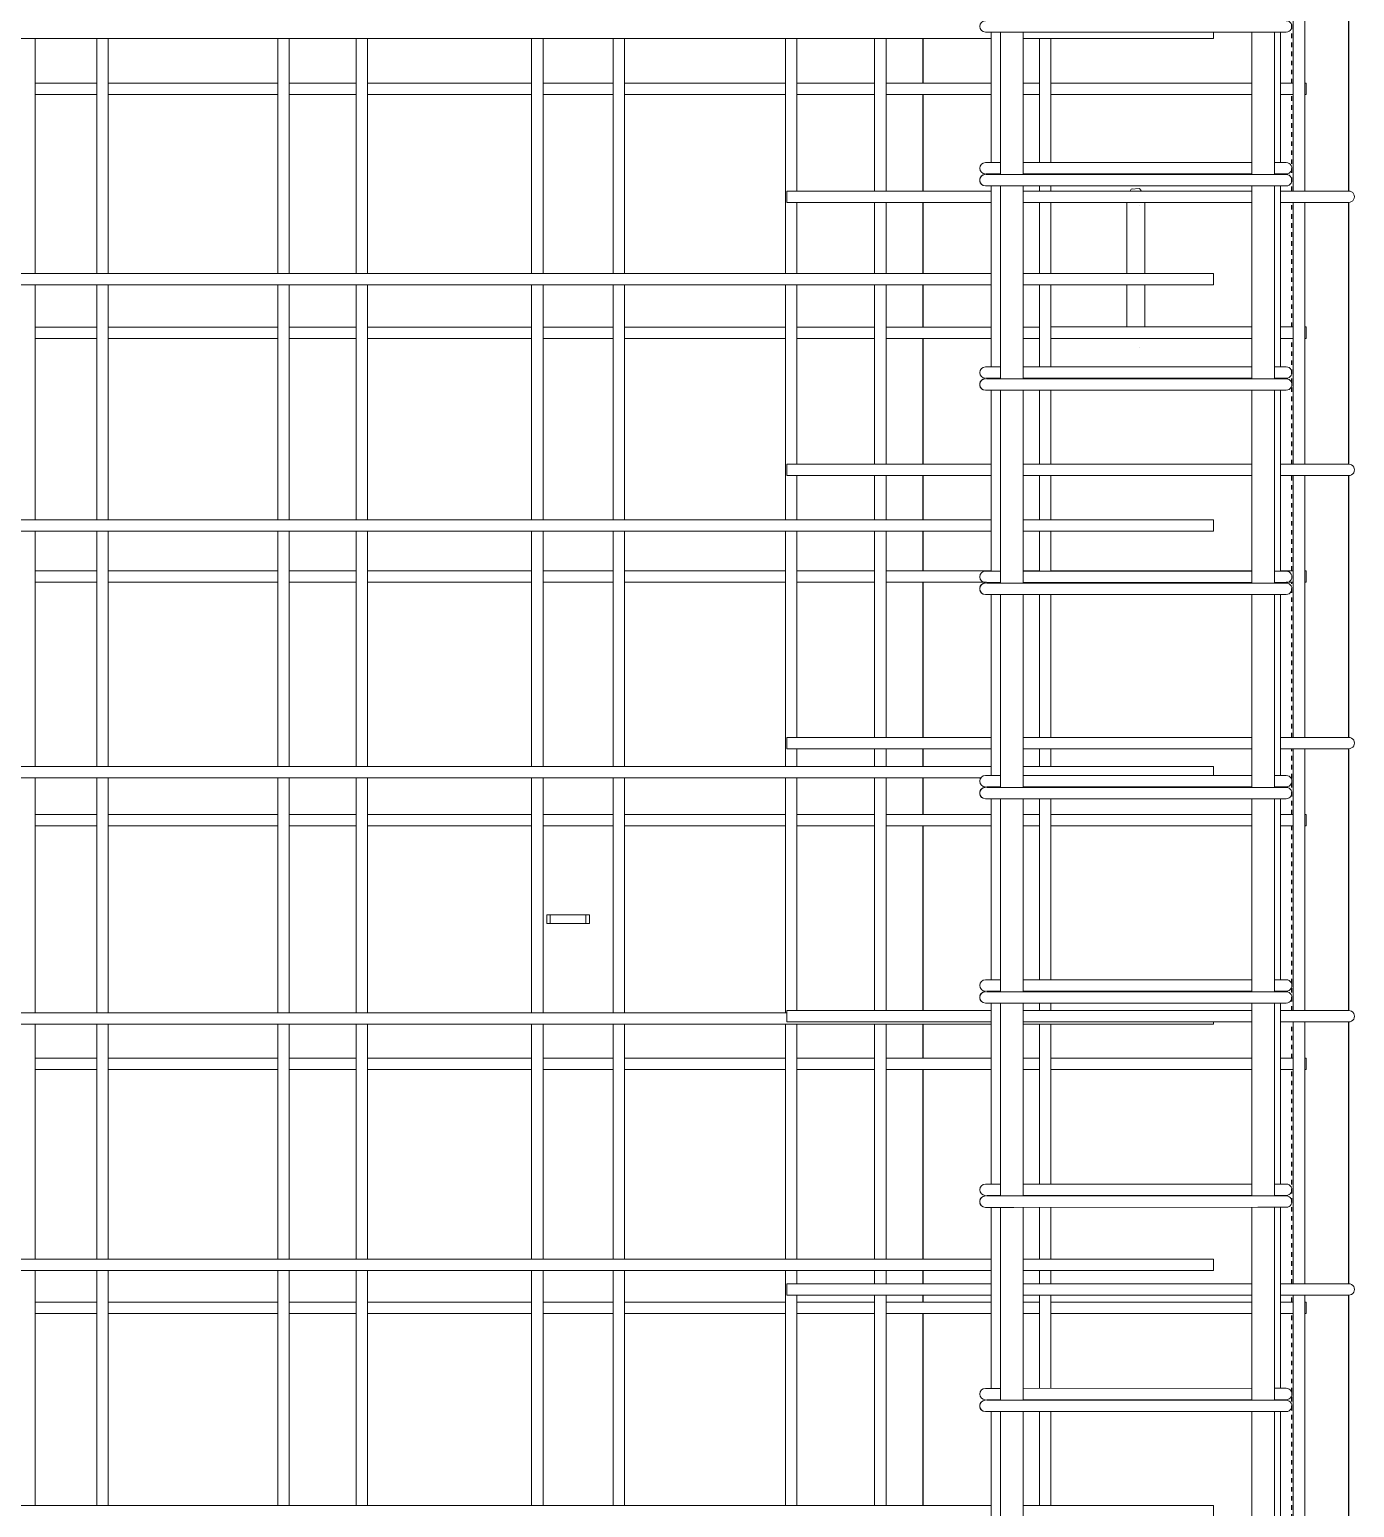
# Model space of a CAD drawing. Header units: millimetres. Extents: x -12508 to 11584, y -2169 to 13538.
# Drawn here: x -9315 to -8382, y 1246 to 2288 of the extents above; entities that cross this region are included whole.
import ezdxf

# ---------------------------------------------------------------- set-up
doc = ezdxf.new("R2010")
doc.units = ezdxf.units.MM
doc.linetypes.add('Dash', pattern=[6.36, 3.18, -3.18])
for name, color, linetype, lineweight in [('A-GENM', 13, 'Continuous', 18), ('A-WALL', 113, 'Continuous', 25), ('A-WALL-HDLN', 110, 'Dash', 25), ('S-COLS', 52, 'Continuous', 18), ('S-RBAR', 171, 'Continuous', 18)]:
    doc.layers.add(name, color=color, linetype=linetype, lineweight=lineweight)

# ---------------------------------------------------------------- blocks, each defined once
blk = doc.blocks.new('RR spread anchor face based - RR-SA-1_4-160-V2-Elevation Front 1')
at = {"layer": 'A-GENM'}
for p, q in [((-8950.6, 627.8), (-8948.1, 627.8)), ((-8950.6, 621.8), (-8950.6, 627.8)), ((-8948.1, 627.8), (-8923.1, 627.8)), ((-8948.1, 621.8), (-8948.1, 627.8)), ((-8923.1, 627.8), (-8920.6, 627.8)), ((-8923.1, 621.8), (-8923.1, 627.8)), ((-8920.6, 627.8), (-8920.6, 621.8)), ((-8948.1, 621.8), (-8950.6, 621.8)), ((-8923.1, 621.8), (-8948.1, 621.8)), ((-8920.6, 621.8), (-8923.1, 621.8))]:
    blk.add_line(p, q, dxfattribs=at)
blk = doc.blocks.new('12_7Ø_ Lifting Insert_COLUMN - 12_9Ø Lifting insert-V4-Elevation Front 1')
at = {"layer": 'A-GENM'}
for p, q in [((-8538.2, 2175.5), (-8538.2, 2175.5)), ((-8533, 2163.9), (-8533, 2163.9)), ((-8533, 2063.9), (-8533, 2063.9))]:
    blk.add_line(p, q, dxfattribs=at)
at = {"layer": 'A-GENM', "flags": 128}
for points in [[(-8539.7, 2173.8), (-8539, 2175.1), (-8533, 2175.5), (-8531.7, 2173.8)], [(-8541.9, 2165.6), (-8541.9, 2154.1), (-8541.9, 2136.9), (-8541.9, 2116.9), (-8541.9, 2115.7)], [(-8529.2, 2115.7), (-8529.2, 2122.5), (-8529.2, 2142), (-8529.2, 2157.9), (-8529.2, 2165.8)], [(-8541.9, 2107.7), (-8541.9, 2097.4), (-8541.9, 2081.5), (-8541.9, 2078)], [(-8529.2, 2078), (-8529.2, 2085.3), (-8529.2, 2102.5), (-8529.2, 2107.7)]]:
    blk.add_lwpolyline(points, dxfattribs=at)

msp = doc.modelspace()

# ---------------------------------------------------------------- linework, layer by layer
at = {"layer": 'A-WALL'}
for p, q in [((-8385.60064, 2173.84426), (-8385.60257, 2358.34401)), ((-8685.61748, 2281.37199), (-8685.61715, 2249.77157)), ((-8685.61706, 2241.77157), (-8685.61635, 2173.84123)), ((-8685.61627, 2165.84077), (-8685.61574, 2115.72766)), ((-8385.59863, 1981.34426), (-8385.60055, 2165.84401)), ((-8685.61566, 2107.72766), (-8685.61535, 2078.01295)), ((-8685.61527, 2070.01295), (-8685.61434, 1981.34123)), ((-8685.61426, 1973.34077), (-8685.61393, 1942.08334)), ((-8385.59662, 1788.84426), (-8385.59854, 1973.34401)), ((-8685.61385, 1934.08334), (-8685.61356, 1906.25432)), ((-8685.61347, 1898.25432), (-8685.61233, 1788.84123)), ((-8685.61225, 1780.84077), (-8685.61212, 1768.43902)), ((-8385.5946, 1596.34426), (-8385.59653, 1780.84401)), ((-8685.61203, 1760.43902), (-8685.61176, 1734.4957)), ((-8685.61168, 1726.4957), (-8685.61032, 1596.34123)), ((-8685.61022, 1586.7947), (-8685.60997, 1562.73708)), ((-8385.59259, 1403.84426), (-8385.59452, 1588.34401)), ((-8685.60988, 1554.73708), (-8685.60849, 1421.15038)), ((-8685.6084, 1413.15038), (-8685.60831, 1403.84123)), ((-8685.60822, 1395.84077), (-8685.60817, 1390.97846)), ((-8385.59058, 1211.34426), (-8385.59251, 1395.84401)), ((-8685.60809, 1382.97846), (-8685.60667, 1247.50606))]:
    msp.add_line(p, q, dxfattribs=at)
at = {"layer": 'A-WALL-HDLN'}
for p, q in [((-8425.60344, 2249.77428), (-8425.60458, 2358.34349)), ((-8425.60265, 2173.84394), (-8425.60336, 2241.77428)), ((-8425.60165, 2078.01566), (-8425.60257, 2165.84349)), ((-8425.60064, 1981.34394), (-8425.60157, 2070.01566)), ((-8425.59985, 1906.25704), (-8425.60056, 1973.34349)), ((-8425.59863, 1788.84394), (-8425.59977, 1898.25704)), ((-8425.59806, 1734.49842), (-8425.59854, 1780.84349)), ((-8425.59662, 1596.34394), (-8425.59798, 1726.49842)), ((-8425.59627, 1562.7398), (-8425.59653, 1588.34349)), ((-8425.5946, 1403.84394), (-8425.59618, 1554.7398)), ((-8425.59447, 1390.98118), (-8425.59452, 1395.84349)), ((-8425.59268, 1219.22256), (-8425.59439, 1382.98118))]:
    msp.add_line(p, q, dxfattribs=at)
at = {"layer": 'S-COLS'}
for p, q in [((-8385.60064, 2173.84426), (-8385.60257, 2358.34401)), ((-8385.59863, 1981.34426), (-8385.60055, 2165.84401)), ((-8385.59662, 1788.84426), (-8385.59854, 1973.34401)), ((-8385.5946, 1596.34426), (-8385.59653, 1780.84401)), ((-8385.59259, 1403.84426), (-8385.59452, 1588.34401)), ((-8385.59058, 1211.34426), (-8385.59251, 1395.84401))]:
    msp.add_line(p, q, dxfattribs=at)
at = {"layer": 'S-RBAR'}
for p, q in [((-8424.65825, 2173.84395), (-8424.66018, 2358.3435)), ((-8416.65825, 2173.84404), (-8416.66018, 2358.34358)), ((-8637.52596, 2281.37249), (-9815.62018, 2281.36018)), ((-9311.00905, 2115.72113), (-9311.01078, 2281.36545)), ((-9267.61855, 2115.72158), (-9267.62028, 2281.36591)), ((-9259.61855, 2115.72167), (-9259.62028, 2281.36599)), ((-9140.13876, 2115.72292), (-9140.1405, 2281.36724)), ((-9132.13876, 2115.723), (-9132.1405, 2281.36732)), ((-9084.95188, 2115.72349), (-9084.95361, 2281.36781)), ((-9076.95188, 2115.72358), (-9076.95361, 2281.3679)), ((-8961.26848, 2115.72478), (-8961.27021, 2281.36911)), ((-8953.26848, 2115.72487), (-8953.27021, 2281.36919)), ((-8903.84771, 2115.72538), (-8903.84944, 2281.36971)), ((-8895.84771, 2115.72547), (-8895.84944, 2281.36979)), ((-8782.3982, 2115.72665), (-8782.39993, 2281.37098)), ((-8774.39881, 2173.8403), (-8774.39993, 2281.37106)), ((-8719.61915, 2173.84087), (-8719.62028, 2281.37163)), ((-8711.61915, 2173.84095), (-8711.62028, 2281.37172)), ((-8637.52504, 2193.84195), (-8637.526, 2285.84256)), ((-8631.03162, 2185.45991), (-8631.03267, 2285.84277)), ((-8449.61803, 2285.84469), (-8621.61803, 2285.84289)), ((-8615.03162, 2185.46009), (-8615.03267, 2285.84295)), ((-8480.83463, 2281.37413), (-8615.03262, 2281.37272)), ((-8603.52874, 2193.84235), (-8603.52965, 2281.37284)), ((-8595.52874, 2193.84244), (-8595.52965, 2281.37293)), ((-8480.83468, 2285.84436), (-8480.83463, 2281.37413)), ((-8453.93445, 2185.46178), (-8453.93549, 2285.84464)), ((-8437.93445, 2185.46192), (-8437.93549, 2285.84479)), ((-8433.72504, 2193.84407), (-8433.726, 2285.8448)), ((-9267.61995, 2249.76549), (-9311.01045, 2249.76503)), ((-9140.14017, 2249.76682), (-9259.61995, 2249.76557)), ((-9084.95328, 2249.76739), (-9132.14017, 2249.7669)), ((-8961.26988, 2249.76869), (-9076.95328, 2249.76748)), ((-8903.84911, 2249.76929), (-8953.26988, 2249.76877)), ((-8782.3996, 2249.77056), (-8895.84911, 2249.76937)), ((-8719.61995, 2249.77121), (-8774.3996, 2249.77064)), ((-8637.52563, 2249.77207), (-8711.61995, 2249.77129)), ((-8603.52932, 2249.77242), (-8615.03229, 2249.7723)), ((-8453.93512, 2249.77399), (-8595.52932, 2249.77251)), ((-8424.65904, 2249.77429), (-8433.72563, 2249.7742)), ((-8415.62138, 2249.77439), (-8416.65904, 2249.77438)), ((-8415.62138, 2249.77439), (-8415.6213, 2241.77439)), ((-9267.61986, 2241.76549), (-9311.01036, 2241.76503)), ((-9140.14008, 2241.76682), (-9259.61986, 2241.76557)), ((-9084.9532, 2241.76739), (-9132.14008, 2241.7669)), ((-8961.2698, 2241.76869), (-9076.9532, 2241.76748)), ((-8903.84903, 2241.76929), (-8953.2698, 2241.76877)), ((-8782.39952, 2241.77056), (-8895.84903, 2241.76937)), ((-8719.61986, 2241.77121), (-8774.39952, 2241.77064)), ((-8637.52554, 2241.77207), (-8711.61986, 2241.77129)), ((-8603.52924, 2241.77242), (-8615.03221, 2241.7723)), ((-8453.93503, 2241.77399), (-8595.52924, 2241.77251)), ((-8424.65896, 2241.77429), (-8433.72554, 2241.7742)), ((-8415.6213, 2241.77439), (-8416.65896, 2241.77438)), ((-8615.03171, 2193.84223), (-8453.93453, 2193.84392)), ((-8637.52354, 2049.89458), (-8637.52487, 2177.45969)), ((-8631.03012, 2041.50768), (-8631.03154, 2177.45991)), ((-8449.61698, 2185.46182), (-8621.61698, 2185.46002)), ((-8449.6169, 2177.46182), (-8621.6169, 2177.46002)), ((-8615.03163, 2185.84223), (-8453.93445, 2185.84392)), ((-8615.03012, 2041.50786), (-8615.03154, 2177.46008)), ((-8603.52853, 2173.84208), (-8603.52857, 2177.45986)), ((-8595.52853, 2173.84217), (-8595.52857, 2177.4602)), ((-8453.93294, 2041.50954), (-8453.93436, 2177.46178)), ((-8437.93294, 2041.50968), (-8437.93436, 2177.46192)), ((-8433.72354, 2049.8967), (-8433.72487, 2177.46193)), ((-8781.60304, 2173.84022), (-8637.52483, 2173.84173)), ((-8781.60296, 2165.84022), (-8781.60304, 2173.84022)), ((-8615.0315, 2173.84196), (-8453.93432, 2173.84365)), ((-8433.72483, 2173.84386), (-8405.60304, 2173.84415)), ((-8781.60296, 2165.84022), (-8637.52475, 2165.84173)), ((-8774.3982, 2115.72674), (-8774.39873, 2165.83985)), ((-8719.61855, 2115.72731), (-8719.61907, 2165.84087)), ((-8711.61855, 2115.72739), (-8711.61907, 2165.84095)), ((-8615.03142, 2165.84196), (-8453.93424, 2165.84365)), ((-8603.52792, 2115.72852), (-8603.52845, 2165.84163)), ((-8595.52792, 2115.72861), (-8595.52845, 2165.84171)), ((-8433.72475, 2165.84386), (-8405.60296, 2165.84415)), ((-8424.65624, 1981.34395), (-8424.65817, 2165.8435)), ((-8416.65624, 1981.34404), (-8416.65817, 2165.84358)), ((-8637.52423, 2115.72817), (-9815.61845, 2115.71586)), ((-8480.8329, 2115.7298), (-8615.03089, 2115.7284)), ((-8480.8329, 2115.7298), (-8480.83282, 2107.7298)), ((-8637.52414, 2107.72817), (-9815.61837, 2107.71586)), ((-9311.00723, 1942.07681), (-9311.00896, 2107.72113)), ((-9267.61673, 1942.07726), (-9267.61846, 2107.72158)), ((-9259.61673, 1942.07735), (-9259.61846, 2107.72167)), ((-9140.13695, 1942.07859), (-9140.13868, 2107.72292)), ((-9132.13695, 1942.07868), (-9132.13868, 2107.723)), ((-9084.95006, 1942.07917), (-9084.95179, 2107.72349)), ((-9076.95006, 1942.07925), (-9076.95179, 2107.72358)), ((-8961.26667, 1942.08046), (-8961.2684, 2107.72478)), ((-8953.26667, 1942.08055), (-8953.2684, 2107.72487)), ((-8903.8459, 1942.08106), (-8903.84763, 2107.72538)), ((-8895.8459, 1942.08115), (-8895.84763, 2107.72547)), ((-8782.39639, 1942.08233), (-8782.39812, 2107.72665)), ((-8774.3968, 1981.3403), (-8774.39812, 2107.72674)), ((-8719.61714, 1981.34087), (-8719.61846, 2107.72731)), ((-8711.61714, 1981.34095), (-8711.61846, 2107.72739)), ((-8480.83282, 2107.7298), (-8615.03081, 2107.7284)), ((-8603.52723, 2049.89498), (-8603.52784, 2107.72852)), ((-8595.52723, 2049.89507), (-8595.52784, 2107.72861)), ((-9267.61815, 2078.00686), (-9311.00865, 2078.00641)), ((-9140.13837, 2078.0082), (-9259.61815, 2078.00695)), ((-9084.95148, 2078.00877), (-9132.13837, 2078.00828)), ((-8961.26809, 2078.01007), (-9076.95148, 2078.00886)), ((-8903.84732, 2078.01067), (-8953.26809, 2078.01015)), ((-8782.39781, 2078.01193), (-8895.84732, 2078.01075)), ((-8719.61815, 2078.01259), (-8774.39781, 2078.01202)), ((-8637.52383, 2078.01345), (-8711.61815, 2078.01267)), ((-8603.52753, 2078.0138), (-8615.0305, 2078.01368)), ((-8453.93332, 2078.01537), (-8595.52753, 2078.01389)), ((-8424.65725, 2078.01567), (-8433.72383, 2078.01558)), ((-8415.61959, 2078.01577), (-8416.65725, 2078.01576)), ((-8415.61959, 2078.01577), (-8415.6195, 2070.01577)), ((-9267.61807, 2070.00686), (-9311.00857, 2070.00641)), ((-9140.13829, 2070.0082), (-9259.61807, 2070.00695)), ((-9084.9514, 2070.00877), (-9132.13829, 2070.00828)), ((-8961.26801, 2070.01007), (-9076.9514, 2070.00886)), ((-8903.84723, 2070.01067), (-8953.26801, 2070.01015)), ((-8782.39773, 2070.01193), (-8895.84723, 2070.01075)), ((-8719.61807, 2070.01259), (-8774.39773, 2070.01202)), ((-8637.52375, 2070.01345), (-8711.61807, 2070.01267)), ((-8603.52745, 2070.0138), (-8615.03042, 2070.01368)), ((-8453.93324, 2070.01537), (-8595.52745, 2070.01389)), ((-8424.65716, 2070.01567), (-8433.72375, 2070.01558)), ((-8415.6195, 2070.01577), (-8416.65716, 2070.01576)), ((-8449.61548, 2041.50959), (-8621.61548, 2041.50779)), ((-8615.03021, 2049.89486), (-8453.93303, 2049.89655)), ((-8615.03012, 2041.89486), (-8453.93295, 2041.89655)), ((-8637.52203, 1905.94721), (-8637.52337, 2033.50746)), ((-8631.02861, 1897.55545), (-8631.03003, 2033.50767)), ((-8449.61539, 2033.50959), (-8621.61539, 2033.50779)), ((-8615.02861, 1897.55563), (-8615.03003, 2033.50785)), ((-8603.52652, 1981.34208), (-8603.52706, 2033.50763)), ((-8595.52652, 1981.34217), (-8595.52706, 2033.50797)), ((-8453.93144, 1897.55731), (-8453.93286, 2033.50954)), ((-8437.93144, 1897.55745), (-8437.93286, 2033.50968)), ((-8433.72203, 1905.94934), (-8433.72337, 2033.5097)), ((-8781.60103, 1981.34022), (-8637.52282, 1981.34173)), ((-8781.60095, 1973.34022), (-8781.60103, 1981.34022)), ((-8615.02949, 1981.34196), (-8453.93231, 1981.34365)), ((-8433.72282, 1981.34386), (-8405.60103, 1981.34415)), ((-8781.60095, 1973.34022), (-8637.52274, 1973.34173)), ((-8774.39639, 1942.08242), (-8774.39672, 1973.33985)), ((-8719.61673, 1942.08299), (-8719.61706, 1973.34087)), ((-8711.61673, 1942.08307), (-8711.61706, 1973.34095)), ((-8615.02941, 1973.34196), (-8453.93223, 1973.34365)), ((-8603.52611, 1942.0842), (-8603.52644, 1973.34163)), ((-8595.52611, 1942.08428), (-8595.52644, 1973.34171)), ((-8433.72274, 1973.34386), (-8405.60095, 1973.34415)), ((-8424.65423, 1788.84395), (-8424.65615, 1973.3435)), ((-8416.65423, 1788.84404), (-8416.65615, 1973.34358)), ((-8637.52241, 1942.08385), (-9815.61664, 1942.07154)), ((-8480.83109, 1942.08548), (-8615.02908, 1942.08408)), ((-8480.83109, 1942.08548), (-8480.831, 1934.08548)), ((-8637.52233, 1934.08385), (-9815.61655, 1934.07154)), ((-9311.00542, 1768.43249), (-9311.00715, 1934.07681)), ((-9267.61492, 1768.43294), (-9267.61665, 1934.07726)), ((-9259.61492, 1768.43302), (-9259.61665, 1934.07735)), ((-9140.13514, 1768.43427), (-9140.13687, 1934.07859)), ((-9132.13514, 1768.43436), (-9132.13687, 1934.07868)), ((-9084.94825, 1768.43485), (-9084.94998, 1934.07917)), ((-9076.94825, 1768.43493), (-9076.94998, 1934.07925)), ((-8961.26486, 1768.43614), (-8961.26659, 1934.08046)), ((-8953.26486, 1768.43622), (-8953.26659, 1934.08055)), ((-8903.84408, 1768.43674), (-8903.84581, 1934.08106)), ((-8895.84408, 1768.43682), (-8895.84581, 1934.08115)), ((-8782.39457, 1768.43801), (-8782.39631, 1934.08233)), ((-8774.39479, 1788.8403), (-8774.39631, 1934.08242)), ((-8719.61513, 1788.84087), (-8719.61665, 1934.08299)), ((-8711.61513, 1788.84095), (-8711.61665, 1934.08307)), ((-8480.831, 1934.08548), (-8615.029, 1934.08408)), ((-8603.52573, 1905.94762), (-8603.52602, 1934.0842)), ((-8595.52573, 1905.9477), (-8595.52602, 1934.08428)), ((-9267.61636, 1906.24824), (-9311.00686, 1906.24779)), ((-9140.13658, 1906.24958), (-9259.61636, 1906.24833)), ((-9084.94969, 1906.25015), (-9132.13658, 1906.24966)), ((-8961.2663, 1906.25144), (-9076.94969, 1906.25024)), ((-8903.84552, 1906.25204), (-8953.2663, 1906.25153)), ((-8782.39601, 1906.25331), (-8895.84552, 1906.25213)), ((-8719.61636, 1906.25397), (-8774.39601, 1906.2534)), ((-8637.52204, 1906.25483), (-8711.61636, 1906.25405)), ((-8603.52573, 1906.25518), (-8615.0287, 1906.25506)), ((-8615.0287, 1905.94749), (-8453.93153, 1905.94918)), ((-8453.93153, 1906.25675), (-8595.52573, 1906.25527)), ((-8424.65545, 1906.25705), (-8433.72204, 1906.25696)), ((-8415.61779, 1906.25715), (-8416.65545, 1906.25714)), ((-8415.61779, 1906.25715), (-8415.61771, 1898.25715)), ((-9267.61627, 1898.24824), (-9311.00677, 1898.24779)), ((-9140.13649, 1898.24958), (-9259.61627, 1898.24833)), ((-9084.94961, 1898.25015), (-9132.13649, 1898.24966)), ((-8961.26621, 1898.25144), (-9076.94961, 1898.25024)), ((-8903.84544, 1898.25204), (-8953.26621, 1898.25153)), ((-8782.39593, 1898.25331), (-8895.84544, 1898.25213)), ((-8719.61627, 1898.25397), (-8774.39593, 1898.2534)), ((-8643.06483, 1898.25477), (-8711.61627, 1898.25405)), ((-8640.90207, 1898.25479), (-8642.62853, 1898.25477)), ((-8449.61397, 1897.55735), (-8621.61397, 1897.55556)), ((-8615.02862, 1897.94749), (-8453.93144, 1897.94918)), ((-8428.60311, 1898.25701), (-8429.61582, 1898.257)), ((-8424.65537, 1898.25705), (-8428.16681, 1898.25701)), ((-8415.61771, 1898.25715), (-8416.65537, 1898.25714)), ((-8637.52053, 1761.99985), (-8637.52186, 1889.55523)), ((-8631.02711, 1753.60321), (-8631.02853, 1889.55544)), ((-8449.61389, 1889.55735), (-8621.61389, 1889.55556)), ((-8615.02711, 1753.60339), (-8615.02853, 1889.55561)), ((-8603.52451, 1788.84208), (-8603.52556, 1889.5554)), ((-8595.52451, 1788.84217), (-8595.52556, 1889.55574)), ((-8453.92993, 1753.60508), (-8453.93135, 1889.55731)), ((-8437.92993, 1753.60522), (-8437.93135, 1889.55745)), ((-8433.72053, 1762.00197), (-8433.72186, 1889.55747)), ((-8781.59902, 1788.84022), (-8637.52081, 1788.84173)), ((-8781.59894, 1780.84022), (-8781.59902, 1788.84022)), ((-8781.59894, 1780.84022), (-8637.52073, 1780.84173)), ((-8774.39457, 1768.43809), (-8774.3947, 1780.83985)), ((-8719.61492, 1768.43867), (-8719.61505, 1780.84087)), ((-8711.61492, 1768.43875), (-8711.61505, 1780.84095)), ((-8615.02748, 1788.84196), (-8453.9303, 1788.84365)), ((-8615.02739, 1780.84196), (-8453.93022, 1780.84365)), ((-8603.52429, 1768.43988), (-8603.52442, 1780.84163)), ((-8595.52429, 1768.43996), (-8595.52442, 1780.84171)), ((-8433.72081, 1788.84386), (-8405.59902, 1788.84415)), ((-8433.72073, 1780.84386), (-8405.59894, 1780.84415)), ((-8424.65222, 1596.34395), (-8424.65414, 1780.8435)), ((-8416.65222, 1596.34404), (-8416.65414, 1780.84358)), ((-8637.5206, 1768.43952), (-9815.61482, 1768.42721)), ((-8644.4004, 1760.43945), (-9815.61474, 1760.42721)), ((-9311.0036, 1594.78816), (-9311.00533, 1760.43249)), ((-9267.6131, 1594.78862), (-9267.61483, 1760.43294)), ((-9259.6131, 1594.7887), (-9259.61483, 1760.43302)), ((-9140.13332, 1594.78995), (-9140.13505, 1760.43427)), ((-9132.13332, 1594.79003), (-9132.13505, 1760.43436)), ((-9084.94644, 1594.79053), (-9084.94817, 1760.43485)), ((-9076.94644, 1594.79061), (-9076.94817, 1760.43493)), ((-8961.26304, 1594.79182), (-8961.26477, 1760.43614)), ((-8953.26304, 1594.7919), (-8953.26477, 1760.43622)), ((-8903.84227, 1594.79242), (-8903.844, 1760.43674)), ((-8895.84227, 1594.7925), (-8895.844, 1760.43682)), ((-8782.39276, 1594.79369), (-8782.39449, 1760.43801)), ((-8774.39278, 1596.3403), (-8774.39449, 1760.43809)), ((-8719.61312, 1596.34087), (-8719.61483, 1760.43867)), ((-8711.61312, 1596.34095), (-8711.61483, 1760.43875)), ((-8480.82927, 1768.44116), (-8615.02726, 1768.43976)), ((-8615.0272, 1762.00013), (-8453.93002, 1762.00181)), ((-8480.82927, 1768.44116), (-8480.8292, 1762.00153)), ((-8449.61247, 1753.60512), (-8621.61247, 1753.60332)), ((-8615.02711, 1754.00013), (-8453.92994, 1754.00181)), ((-8637.51903, 1618.05248), (-8637.52036, 1745.60299)), ((-8631.02561, 1609.65098), (-8631.02703, 1745.60321)), ((-8449.61239, 1745.60512), (-8621.61239, 1745.60332)), ((-8615.02561, 1609.65116), (-8615.02703, 1745.60338)), ((-8603.52272, 1618.05288), (-8603.52406, 1745.60316)), ((-8595.52272, 1618.05296), (-8595.52406, 1745.6035)), ((-8453.92843, 1609.65284), (-8453.92985, 1745.60508)), ((-8437.92843, 1609.65298), (-8437.92985, 1745.60522)), ((-8433.71903, 1618.0546), (-8433.72036, 1745.60523)), ((-9267.61456, 1734.48962), (-9311.00506, 1734.48917)), ((-9140.13478, 1734.49096), (-9259.61456, 1734.48971)), ((-9084.9479, 1734.49153), (-9132.13478, 1734.49104)), ((-8961.2645, 1734.49282), (-9076.9479, 1734.49162)), ((-8903.84373, 1734.49342), (-8953.2645, 1734.49291)), ((-8782.39422, 1734.49469), (-8895.84373, 1734.49351)), ((-8719.61456, 1734.49535), (-8774.39422, 1734.49478)), ((-8637.52024, 1734.49621), (-8711.61456, 1734.49543)), ((-8603.52394, 1734.49656), (-8615.02691, 1734.49644)), ((-8453.92973, 1734.49812), (-8595.52394, 1734.49665)), ((-8424.65366, 1734.49843), (-8433.72024, 1734.49834)), ((-8415.616, 1734.49853), (-8416.65366, 1734.49851)), ((-8415.616, 1734.49853), (-8415.61591, 1726.49853)), ((-9267.61448, 1726.48962), (-9311.00498, 1726.48917)), ((-9140.1347, 1726.49096), (-9259.61448, 1726.48971)), ((-9084.94781, 1726.49153), (-9132.1347, 1726.49104)), ((-8961.26442, 1726.49282), (-9076.94781, 1726.49162)), ((-8903.84364, 1726.49342), (-8953.26442, 1726.49291)), ((-8782.39414, 1726.49469), (-8895.84364, 1726.49351)), ((-8719.61448, 1726.49535), (-8774.39414, 1726.49478)), ((-8637.52016, 1726.49621), (-8711.61448, 1726.49543)), ((-8603.52386, 1726.49656), (-8615.02683, 1726.49644)), ((-8453.92965, 1726.49812), (-8595.52386, 1726.49665)), ((-8424.65358, 1726.49843), (-8433.72016, 1726.49834)), ((-8415.61591, 1726.49853), (-8416.65358, 1726.49851)), ((-8615.02569, 1618.05276), (-8453.92852, 1618.05444)), ((-8449.61097, 1609.65289), (-8621.61097, 1609.65109)), ((-8615.02561, 1610.05276), (-8453.92843, 1610.05444)), ((-8781.59699, 1594.7937), (-9815.61301, 1594.78289)), ((-8781.59701, 1596.34022), (-8637.5188, 1596.34173)), ((-8781.59692, 1588.34022), (-8781.59701, 1596.34022)), ((-8637.51752, 1474.10511), (-8637.51886, 1601.65076)), ((-8631.0241, 1465.69875), (-8631.02552, 1601.65097)), ((-8449.61088, 1601.65289), (-8621.61088, 1601.65109)), ((-8615.0241, 1465.69893), (-8615.02552, 1601.65115)), ((-8615.02547, 1596.34196), (-8453.92829, 1596.34365)), ((-8603.5225, 1596.34208), (-8603.52255, 1601.65093)), ((-8595.5225, 1596.34217), (-8595.52255, 1601.65127)), ((-8453.92693, 1465.70061), (-8453.92835, 1601.65284)), ((-8437.92693, 1465.70075), (-8437.92835, 1601.65298)), ((-8433.71752, 1474.10723), (-8433.71886, 1601.653)), ((-8433.7188, 1596.34386), (-8405.59701, 1596.34415)), ((-8637.5187, 1586.7952), (-9815.61293, 1586.78289)), ((-9311.00179, 1421.14384), (-9311.00352, 1586.78816)), ((-9267.61129, 1421.1443), (-9267.61302, 1586.78862)), ((-9259.61129, 1421.14438), (-9259.61302, 1586.7887)), ((-9140.13151, 1421.14563), (-9140.13324, 1586.78995)), ((-9132.13151, 1421.14571), (-9132.13324, 1586.79003)), ((-9084.94462, 1421.1462), (-9084.94635, 1586.79053)), ((-9076.94462, 1421.14629), (-9076.94635, 1586.79061)), ((-8961.26123, 1421.1475), (-8961.26296, 1586.79182)), ((-8953.26123, 1421.14758), (-8953.26296, 1586.7919)), ((-8903.84045, 1421.1481), (-8903.84219, 1586.79242)), ((-8895.84045, 1421.14818), (-8895.84219, 1586.7925)), ((-8782.39095, 1421.14937), (-8782.39268, 1586.79369)), ((-8781.59692, 1588.34022), (-8637.51872, 1588.34173)), ((-8774.39095, 1421.14945), (-8774.39268, 1586.79377)), ((-8719.61129, 1421.15002), (-8719.61302, 1586.79434)), ((-8711.61129, 1421.15011), (-8711.61302, 1586.79443)), ((-8615.02538, 1588.34196), (-8453.92821, 1588.34365)), ((-8480.82737, 1586.79684), (-8615.02537, 1586.79544)), ((-8603.52122, 1474.10551), (-8603.5224, 1586.79556)), ((-8595.52122, 1474.10559), (-8595.5224, 1586.79564)), ((-8480.82739, 1588.34337), (-8480.82737, 1586.79684)), ((-8433.71872, 1588.34386), (-8405.59692, 1588.34415)), ((-8424.6502, 1403.84395), (-8424.65213, 1588.3435)), ((-8416.6502, 1403.84404), (-8416.65213, 1588.34358)), ((-9267.61277, 1562.731), (-9311.00327, 1562.73055)), ((-9140.13299, 1562.73233), (-9259.61277, 1562.73109)), ((-9084.9461, 1562.73291), (-9132.13299, 1562.73242)), ((-8961.26271, 1562.7342), (-9076.9461, 1562.73299)), ((-8903.84193, 1562.7348), (-8953.26271, 1562.73429)), ((-8782.39243, 1562.73607), (-8895.84193, 1562.73489)), ((-8719.61277, 1562.73673), (-8774.39243, 1562.73616)), ((-8637.51845, 1562.73759), (-8711.61277, 1562.73681)), ((-8603.52214, 1562.73794), (-8615.02512, 1562.73782)), ((-8453.92794, 1562.7395), (-8595.52214, 1562.73802)), ((-8424.65186, 1562.73981), (-8433.71845, 1562.73972)), ((-8415.6142, 1562.7399), (-8416.65186, 1562.73989)), ((-8415.6142, 1562.7399), (-8415.61412, 1554.7399)), ((-9267.61268, 1554.731), (-9311.00318, 1554.73055)), ((-9140.1329, 1554.73233), (-9259.61268, 1554.73109)), ((-9084.94602, 1554.73291), (-9132.1329, 1554.73242)), ((-8961.26262, 1554.7342), (-9076.94602, 1554.73299)), ((-8903.84185, 1554.7348), (-8953.26262, 1554.73429)), ((-8782.39234, 1554.73607), (-8895.84185, 1554.73489)), ((-8719.61268, 1554.73673), (-8774.39234, 1554.73616)), ((-8637.51836, 1554.73759), (-8711.61268, 1554.73681)), ((-8603.52206, 1554.73794), (-8615.02503, 1554.73782)), ((-8453.92786, 1554.7395), (-8595.52206, 1554.73802)), ((-8424.65178, 1554.73981), (-8433.71837, 1554.73972)), ((-8415.61412, 1554.7399), (-8416.65178, 1554.73989)), ((-8615.02419, 1474.10539), (-8453.92701, 1474.10707)), ((-8449.60946, 1465.70065), (-8621.60946, 1465.69886)), ((-8615.02411, 1466.10539), (-8453.92693, 1466.10707)), ((-8637.51602, 1330.15774), (-8637.51735, 1457.69853)), ((-8631.0226, 1321.74651), (-8631.02402, 1457.69874)), ((-8449.60938, 1457.70065), (-8621.60938, 1457.69886)), ((-8615.0226, 1321.74669), (-8615.02402, 1457.69891)), ((-8603.52067, 1421.15123), (-8603.52105, 1457.6987)), ((-8595.52067, 1421.15132), (-8595.52105, 1457.69904)), ((-8453.92542, 1321.74838), (-8453.92684, 1457.70061)), ((-8437.92542, 1321.74852), (-8437.92684, 1457.70075)), ((-8433.71602, 1330.15986), (-8433.71735, 1457.70077)), ((-8637.51697, 1421.15088), (-9815.6112, 1421.13857)), ((-8480.82564, 1421.15252), (-8615.02364, 1421.15111)), ((-8480.82564, 1421.15252), (-8480.82556, 1413.15252)), ((-8637.51689, 1413.15088), (-9815.61111, 1413.13857)), ((-9310.99997, 1247.49952), (-9311.0017, 1413.14384)), ((-9267.60947, 1247.49997), (-9267.6112, 1413.1443)), ((-9259.60947, 1247.50006), (-9259.6112, 1413.14438)), ((-9140.12969, 1247.50131), (-9140.13142, 1413.14563)), ((-9132.12969, 1247.50139), (-9132.13142, 1413.14571)), ((-9084.94281, 1247.50188), (-9084.94454, 1413.1462)), ((-9076.94281, 1247.50197), (-9076.94454, 1413.14629)), ((-8961.25941, 1247.50317), (-8961.26114, 1413.1475)), ((-8953.25941, 1247.50326), (-8953.26114, 1413.14758)), ((-8903.83864, 1247.50377), (-8903.84037, 1413.1481)), ((-8895.83864, 1247.50386), (-8895.84037, 1413.14818)), ((-8782.38913, 1247.50504), (-8782.39086, 1413.14937)), ((-8774.39077, 1403.8403), (-8774.39086, 1413.14945)), ((-8719.61111, 1403.84087), (-8719.6112, 1413.15002)), ((-8711.61111, 1403.84095), (-8711.6112, 1413.15011)), ((-8480.82556, 1413.15252), (-8615.02355, 1413.15111)), ((-8603.52048, 1403.84208), (-8603.52058, 1413.15123)), ((-8595.52048, 1403.84217), (-8595.52058, 1413.15132)), ((-8781.595, 1403.84022), (-8637.51679, 1403.84173)), ((-8781.59491, 1395.84022), (-8781.595, 1403.84022)), ((-8781.59491, 1395.84022), (-8637.5167, 1395.84173)), ((-8774.38913, 1247.50513), (-8774.39068, 1395.83985)), ((-8719.60947, 1247.5057), (-8719.61102, 1395.84087)), ((-8711.60947, 1247.50578), (-8711.61102, 1395.84095)), ((-8615.02345, 1403.84196), (-8453.92628, 1403.84365)), ((-8615.02337, 1395.84196), (-8453.9262, 1395.84365)), ((-8603.51971, 1330.15814), (-8603.5204, 1395.84163)), ((-8595.51971, 1330.15823), (-8595.5204, 1395.84171)), ((-8433.71679, 1403.84386), (-8405.595, 1403.84415)), ((-8433.7167, 1395.84386), (-8405.59491, 1395.84415)), ((-8424.64819, 1211.34395), (-8424.65012, 1395.8435)), ((-8416.64819, 1211.34404), (-8416.65012, 1395.84358)), ((-9267.61097, 1390.97238), (-9311.00147, 1390.97193)), ((-9140.13119, 1390.97371), (-9259.61097, 1390.97247)), ((-9084.94431, 1390.97429), (-9132.13119, 1390.9738)), ((-8961.26091, 1390.97558), (-9076.94431, 1390.97437)), ((-8903.84014, 1390.97618), (-8953.26091, 1390.97567)), ((-8782.39063, 1390.97745), (-8895.84014, 1390.97627)), ((-8719.61097, 1390.97811), (-8774.39063, 1390.97754)), ((-8637.51665, 1390.97897), (-8711.61097, 1390.97819)), ((-8603.52035, 1390.97932), (-8615.02332, 1390.9792)), ((-8453.92614, 1390.98088), (-8595.52035, 1390.9794)), ((-8424.65007, 1390.98119), (-8433.71665, 1390.98109)), ((-8415.61241, 1390.98128), (-8416.65007, 1390.98127)), ((-8415.61241, 1390.98128), (-8415.61232, 1382.98128)), ((-9267.61089, 1382.97238), (-9311.00139, 1382.97193)), ((-9140.13111, 1382.97371), (-9259.61089, 1382.97247)), ((-9084.94422, 1382.97429), (-9132.13111, 1382.9738)), ((-8961.26083, 1382.97558), (-9076.94422, 1382.97437)), ((-8903.84006, 1382.97618), (-8953.26083, 1382.97567)), ((-8782.39055, 1382.97745), (-8895.84006, 1382.97627)), ((-8719.61089, 1382.97811), (-8774.39055, 1382.97754)), ((-8637.51657, 1382.97897), (-8711.61089, 1382.97819)), ((-8603.52027, 1382.97932), (-8615.02324, 1382.9792)), ((-8453.92606, 1382.98088), (-8595.52027, 1382.9794)), ((-8424.64999, 1382.98119), (-8433.71657, 1382.98109)), ((-8415.61232, 1382.98128), (-8416.64999, 1382.98127)), ((-8615.02269, 1330.15802), (-8453.92551, 1330.1597)), ((-8637.51451, 1186.21037), (-8637.51585, 1313.74629)), ((-8631.02109, 1177.79428), (-8631.02251, 1313.74651)), ((-8449.60796, 1321.74842), (-8621.60796, 1321.74662)), ((-8449.60787, 1313.74842), (-8621.60787, 1313.74662)), ((-8615.0226, 1322.15802), (-8453.92543, 1322.1597)), ((-8615.02109, 1177.79446), (-8615.02251, 1313.74668)), ((-8603.51885, 1247.50691), (-8603.51954, 1313.74646)), ((-8595.51885, 1247.507), (-8595.51954, 1313.7468)), ((-8453.92392, 1177.79614), (-8453.92534, 1313.74838)), ((-8437.92392, 1177.79629), (-8437.92534, 1313.74852)), ((-8433.71451, 1186.21249), (-8433.71585, 1313.74853)), ((-8637.51515, 1247.50656), (-9485.59336, 1247.4977)), ((-8480.82383, 1247.50819), (-8615.02182, 1247.50679)), ((-8480.82383, 1247.50819), (-8480.82374, 1239.50819))]:
    msp.add_line(p, q, dxfattribs=at)
for centre, start, end in [((-8641.6183, 2289.84258), 90.00059865, 270.00059865), ((-8429.6183, 2289.84479), 270.00059865, 90.00059865), ((-8641.61887, 2189.84185), 90.00059865, 270.00059865), ((-8429.61887, 2189.84406), 270.00059865, 90.00059865), ((-8641.61717, 2181.45971), 90.00059865, 270.00059865), ((-8641.62044, 2181.45823), 120.00059865, 165.00059865), ((-8641.62044, 2181.45823), 195.00059865, 240.00059865), ((-8641.62044, 2181.45823), 90.00059865, 105.00059865), ((-8429.61717, 2181.46193), 270.00059865, 90.00059865), ((-8385.60323, 2169.84426), 270.00059865, 90.00059865), ((-8641.61736, 2045.89448), 90.00059865, 270.00059865), ((-8641.61567, 2037.50748), 90.00059865, 270.00059865), ((-8641.61893, 2037.506), 90.00059865, 105.00059865), ((-8429.61736, 2045.8967), 270.00059865, 90.00059865), ((-8429.61567, 2037.50969), 270.00059865, 90.00059865), ((-8641.61893, 2037.506), 120.00059865, 165.00059865), ((-8641.61893, 2037.506), 195.00059865, 240.00059865), ((-8385.60122, 1977.34426), 270.00059865, 90.00059865), ((-8641.61586, 1901.94711), 90.00059865, 270.00059865), ((-8429.61586, 1901.94933), 270.00059865, 90.00059865), ((-8641.61416, 1893.55524), 90.00059865, 270.00059865), ((-8641.61743, 1893.55376), 120.00059865, 165.00059865), ((-8641.61743, 1893.55376), 90.00059865, 105.00059865), ((-8429.61416, 1893.55746), 270.00059865, 90.00059865), ((-8641.61743, 1893.55376), 195.00059865, 240.00059865), ((-8385.59921, 1784.84426), 270.00059865, 90.00059865), ((-8641.61435, 1757.99974), 90.00059865, 270.00059865), ((-8429.61435, 1758.00196), 270.00059865, 90.00059865), ((-8641.61266, 1749.60301), 90.00059865, 270.00059865), ((-8641.61592, 1749.60153), 120.00059865, 165.00059865), ((-8641.61592, 1749.60153), 90.00059865, 105.00059865), ((-8429.61266, 1749.60523), 270.00059865, 90.00059865), ((-8641.61592, 1749.60153), 195.00059865, 240.00059865), ((-8641.61285, 1614.05238), 90.00059865, 270.00059865), ((-8429.61285, 1614.05459), 270.00059865, 90.00059865), ((-8641.61116, 1605.65078), 90.00059865, 270.00059865), ((-8641.61442, 1605.6493), 120.00059865, 165.00059865), ((-8641.61442, 1605.6493), 195.00059865, 240.00059865), ((-8641.61442, 1605.6493), 90.00059865, 105.00059865), ((-8429.61116, 1605.65299), 270.00059865, 90.00059865), ((-8385.5972, 1592.34426), 270.00059865, 90.00059865), ((-8641.61135, 1470.10501), 90.00059865, 270.00059865), ((-8429.61135, 1470.10722), 270.00059865, 90.00059865), ((-8641.60965, 1461.69854), 90.00059865, 270.00059865), ((-8641.61292, 1461.69706), 120.00059865, 165.00059865), ((-8641.61292, 1461.69706), 195.00059865, 240.00059865), ((-8641.61292, 1461.69706), 90.00059865, 105.00059865), ((-8429.60965, 1461.70076), 270.00059865, 90.00059865), ((-8385.59519, 1399.84426), 270.00059865, 90.00059865), ((-8641.60984, 1326.15764), 90.00059865, 270.00059865), ((-8429.60984, 1326.15985), 270.00059865, 90.00059865), ((-8641.60815, 1317.74631), 90.00059865, 270.00059865), ((-8641.61141, 1317.74483), 120.00059865, 165.00059865), ((-8641.61141, 1317.74483), 195.00059865, 240.00059865), ((-8641.61141, 1317.74483), 90.00059865, 105.00059865), ((-8429.60815, 1317.74853), 270.00059865, 90.00059865)]:
    msp.add_arc(centre, 4, start, end, dxfattribs=at)
for centre, start_param, end_param in [((-8621.61826, 2285.84279), 2.4393951198, 3.1415927879), ((-8621.61826, 2285.84279), 2.2648124323, 2.4475560854), ((-8621.61826, 2285.84279), 1.5707847551, 2.2729734413), ((-8449.61826, 2285.84458), 0.0000001299, 1.5707847551), ((-8621.61891, 2193.84206), 2.0636488486, 3.1415927879), ((-8449.61891, 2193.84386), 0.0000001299, 0.9218917163), ((-8621.61721, 2185.45992), 3.0501998992, 3.1415812154), ((-8621.61713, 2177.45992), 2.4393951234, 3.1415927835), ((-8621.61882, 2185.84206), 2.3561714113, 2.8797740975), ((-8621.61721, 2185.45992), 2.3561879645, 2.8797740964), ((-8621.61713, 2177.45992), 2.2648124334, 2.4475560838), ((-8621.61882, 2185.84206), 2.0699633786, 2.3561714134), ((-8621.61721, 2185.45992), 1.5707847551, 2.3561714125), ((-8621.61713, 2177.45992), 1.5707847551, 2.2729734385), ((-8449.61713, 2177.46172), 0.0000001299, 1.5707847551), ((-8449.61721, 2185.46172), 6.283173869, 7.8539584905), ((-8449.61882, 2185.84386), 0.7853750877, 0.9341470788), ((-8449.61882, 2185.84386), 6.2831680829, 7.0685603938), ((-8405.60327, 2173.84405), 0.0000001343, 1.5707847551), ((-8405.60319, 2165.84405), 6.283173869, 7.8539584905), ((-8621.6174, 2049.89469), 2.0636488486, 3.1415927879), ((-8621.61571, 2041.50769), 3.0501999018, 3.1415812154), ((-8621.61732, 2041.89469), 2.3561714128, 2.8797741009), ((-8621.61571, 2041.50769), 2.3561879653, 2.8797740981), ((-8621.61732, 2041.89469), 2.0699633784, 2.3561714134), ((-8621.61571, 2041.50769), 1.5707847551, 2.3561714141), ((-8449.61571, 2041.50948), 6.2831738712, 7.8539584905), ((-8449.61732, 2041.89649), 0.7853750864, 0.9341470777), ((-8449.6174, 2049.89649), 0.0000001343, 0.9218917151), ((-8449.61732, 2041.89649), 6.283168085, 7.0685603922), ((-8621.61563, 2033.50769), 2.4393951198, 3.1415927857), ((-8621.61563, 2033.50769), 2.2648124321, 2.4475560839), ((-8621.61563, 2033.50769), 1.5707847551, 2.2729734399), ((-8449.61563, 2033.50948), 0.0000001321, 1.5707847551), ((-8405.60126, 1981.34405), 0.0000001321, 1.5707847551), ((-8405.60118, 1973.34405), 6.283173869, 7.8539584905), ((-8621.6159, 1905.94732), 2.0636488485, 3.1415927857), ((-8449.6159, 1905.94912), 0.0000001321, 0.9218917157), ((-8621.61421, 1897.55545), 3.0501999039, 3.1415812197), ((-8621.61582, 1897.94732), 2.3561714117, 2.8797741004), ((-8621.61421, 1897.55545), 2.3561879668, 2.8797741002), ((-8621.61582, 1897.94732), 2.0699633797, 2.3561714134), ((-8621.61421, 1897.55545), 1.5707847551, 2.3561714134), ((-8449.61421, 1897.55725), 6.2831738712, 7.8539584905), ((-8449.61582, 1897.94912), 0.7853750864, 0.9341470777), ((-8449.61582, 1897.94912), 6.283168085, 7.0685603938), ((-8621.61412, 1889.55545), 2.4393951224, 3.1415927879), ((-8621.61412, 1889.55545), 2.2648124334, 2.4475560871), ((-8621.61412, 1889.55545), 1.5707847551, 2.2729734402), ((-8449.61412, 1889.55725), 0.0000001321, 1.5707847551), ((-8405.59925, 1788.84405), 0.0000001321, 1.5707847551), ((-8405.59917, 1780.84405), 6.283173869, 7.8539584905), ((-8621.6144, 1761.99995), 2.0636488494, 3.1415927835), ((-8449.6144, 1762.00175), 0.0000001321, 0.9218917151), ((-8621.6127, 1753.60322), 3.0501998996, 3.1415812154), ((-8621.61431, 1753.99995), 2.3561714131, 2.8797740989), ((-8621.6127, 1753.60322), 2.3561879668, 2.8797740981), ((-8621.61431, 1753.99995), 2.069963379, 2.3561714126), ((-8621.6127, 1753.60322), 1.5707847551, 2.3561714141), ((-8449.6127, 1753.60502), 6.2831738712, 7.8539584905), ((-8449.61431, 1754.00175), 0.7853750901, 0.9341470783), ((-8449.61431, 1754.00175), 6.2831680829, 7.0685603953), ((-8621.61262, 1745.60322), 2.4393951179, 3.1415927814), ((-8621.61262, 1745.60322), 2.2648124309, 2.4475560857), ((-8621.61262, 1745.60322), 1.5707847551, 2.2729734371), ((-8449.61262, 1745.60502), 0.0000001343, 1.5707847551), ((-8621.61289, 1618.05258), 2.0636488485, 3.1415927879), ((-8449.61289, 1618.05438), 0.0000001321, 0.9218917168), ((-8621.6112, 1609.65099), 3.0501998992, 3.1415812154), ((-8621.61281, 1610.05258), 2.3561714117, 2.8797741004), ((-8621.6112, 1609.65099), 2.356187966, 2.8797740985), ((-8621.61281, 1610.05258), 2.06996338, 2.3561714126), ((-8621.6112, 1609.65099), 1.5707847551, 2.3561714125), ((-8449.6112, 1609.65278), 6.283173869, 7.8539584905), ((-8449.61281, 1610.05438), 0.7853750881, 0.9341470768), ((-8449.61281, 1610.05438), 6.2831680829, 7.0685603922), ((-8621.61111, 1601.65099), 2.4393951216, 3.1415927857), ((-8621.61111, 1601.65099), 2.2648124334, 2.4475560854), ((-8621.61111, 1601.65099), 1.5707847551, 2.2729734385), ((-8449.61111, 1601.65278), 0.0000001321, 1.5707847551), ((-8405.59724, 1596.34405), 0.0000001321, 1.5707847551), ((-8405.59716, 1588.34405), 6.283173869, 7.8539584905), ((-8621.61139, 1474.10522), 2.0636488495, 3.1415927857), ((-8449.61139, 1474.10701), 0.0000001299, 0.9218917162), ((-8621.60969, 1465.69875), 3.0501998996, 3.1415812154), ((-8621.6113, 1466.10522), 2.3561714117, 2.8797741004), ((-8621.60969, 1465.69875), 2.3561879645, 2.8797740977), ((-8621.6113, 1466.10522), 2.0699633804, 2.3561714134), ((-8621.60969, 1465.69875), 1.5707847551, 2.3561714125), ((-8449.60969, 1465.70055), 6.2831738712, 7.8539584905), ((-8449.6113, 1466.10701), 0.7853750851, 0.9341470766), ((-8449.6113, 1466.10701), 6.2831680807, 7.0685603907), ((-8621.60961, 1457.69875), 2.4393951198, 3.1415927857), ((-8621.60961, 1457.69875), 2.2648124321, 2.4475560839), ((-8621.60961, 1457.69875), 1.5707847551, 2.2729734385), ((-8449.60961, 1457.70055), 0.0000001321, 1.5707847551), ((-8405.59523, 1403.84405), 0.0000001321, 1.5707847551), ((-8405.59514, 1395.84405), 6.283173869, 7.8539584905), ((-8621.60988, 1330.15785), 2.0636488477, 3.1415927857), ((-8449.60988, 1330.15964), 0.0000001343, 0.9218917162), ((-8621.60819, 1321.74652), 3.0501999039, 3.1415812219), ((-8621.60811, 1313.74652), 2.4393951234, 3.14159279), ((-8621.6098, 1322.15785), 2.3561714133, 2.8797741004), ((-8621.60819, 1321.74652), 2.3561879668, 2.8797741002), ((-8621.60811, 1313.74652), 2.264812434, 2.4475560879), ((-8621.6098, 1322.15785), 2.0699633784, 2.3561714134), ((-8621.60819, 1321.74652), 1.5707847551, 2.3561714134), ((-8621.60811, 1313.74652), 1.5707847551, 2.2729734391), ((-8449.60811, 1313.74832), 0.0000001321, 1.5707847551), ((-8449.60819, 1321.74832), 6.283173869, 7.8539584905), ((-8449.6098, 1322.15964), 0.7853750862, 0.9341470788), ((-8449.6098, 1322.15964), 6.283168085, 7.0685603922)]:
    msp.add_ellipse(centre, major_axis=(20, 0.00021), ratio=0.0000052538, start_param=start_param, end_param=end_param, dxfattribs=at)

# ---------------------------------------------------------------- block references
at = {"layer": 'A-GENM'}
msp.add_blockref('12_7Ø_ Lifting Insert_COLUMN - 12_9Ø Lifting insert-V4-Elevation Front 1', (0, 0), dxfattribs=at)
at = {"layer": 'A-GENM', "rotation": 359.9988027049025}
msp.add_blockref('RR spread anchor face based - RR-SA-1_4-160-V2-Elevation Front 1', (-0.0247, 1035.82477), dxfattribs=at)

doc.saveas('drawing.dxf')
